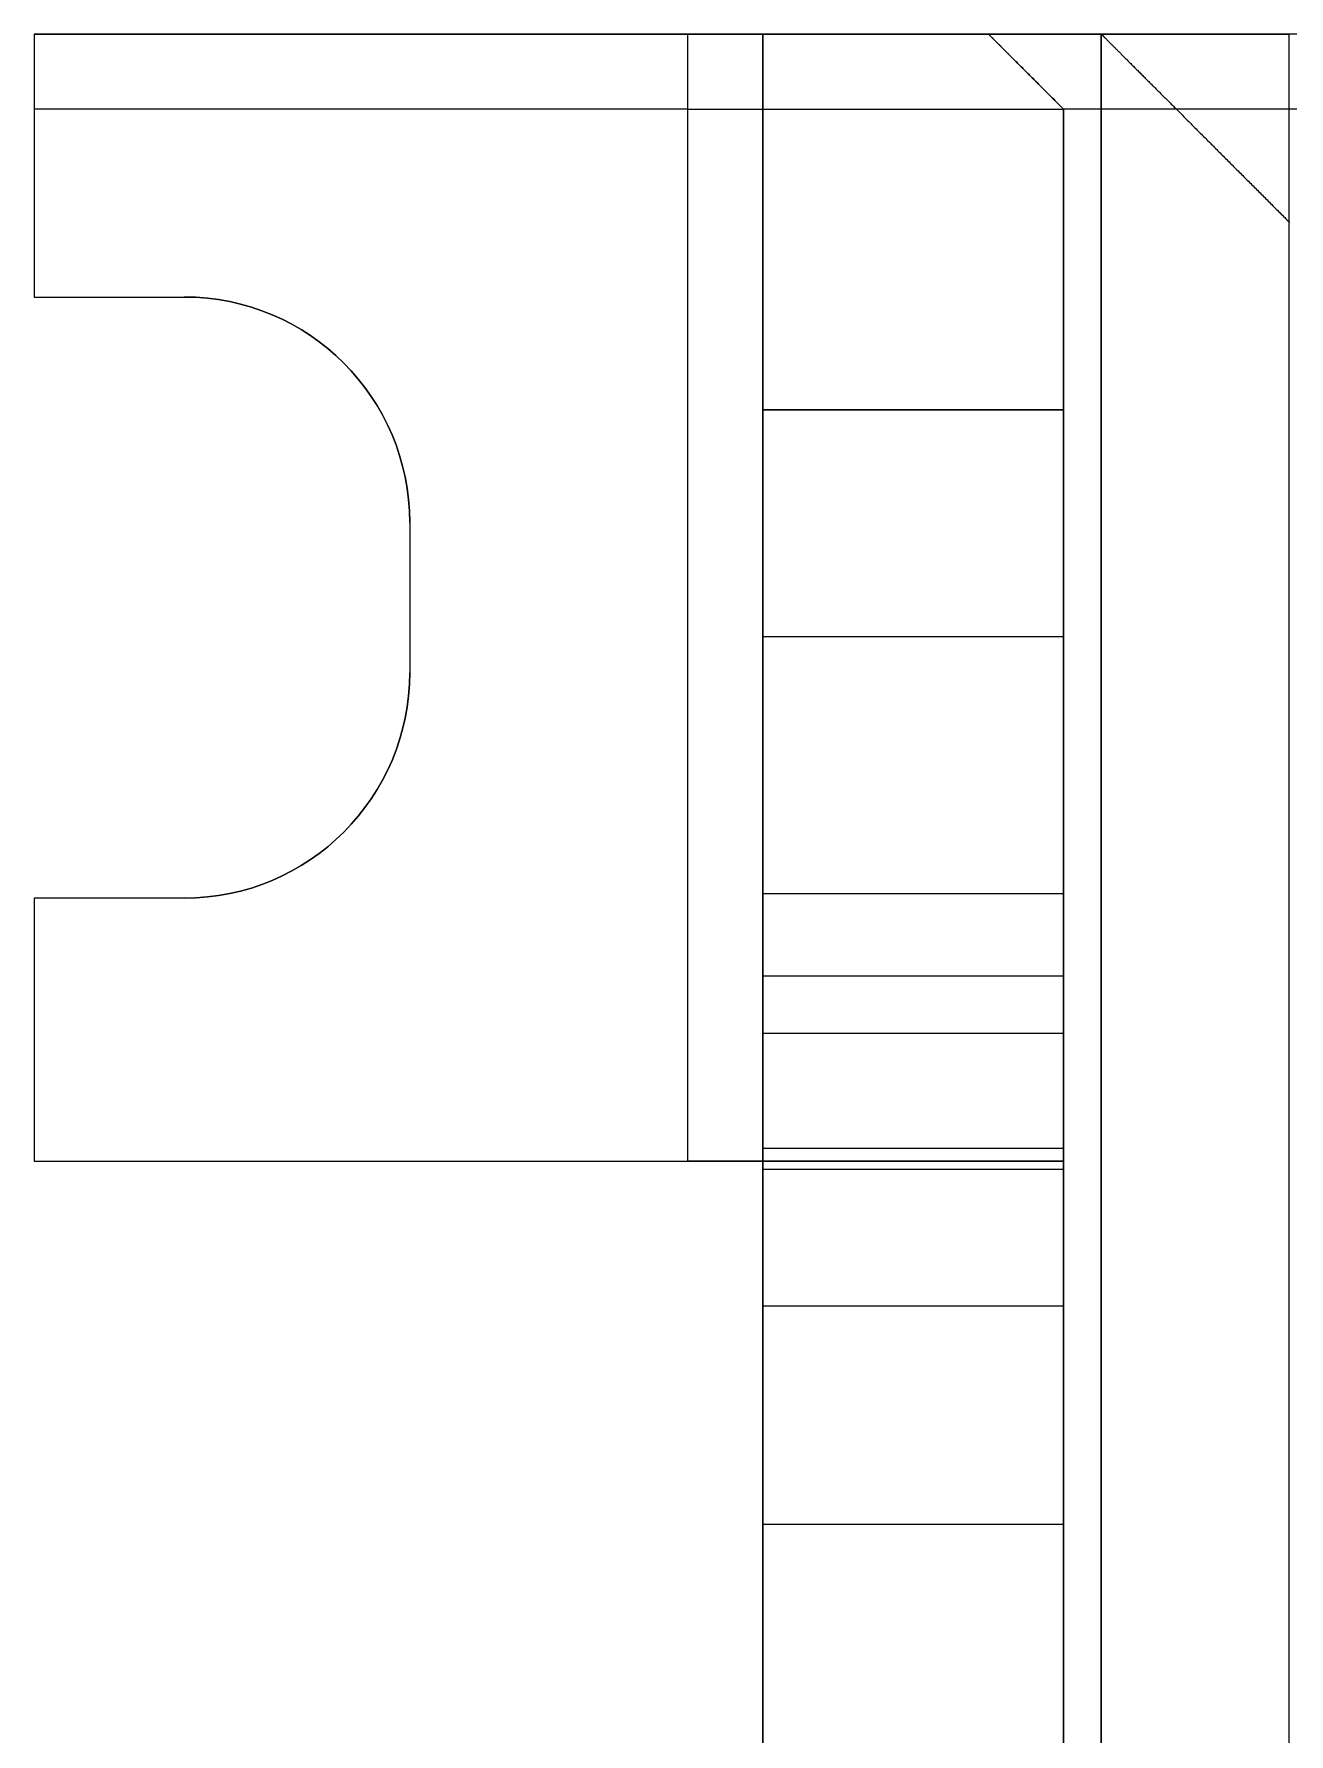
# Model space of a CAD drawing. Extents: x -4.83 to 4.83, y -5.56 to 3.84.
# Drawn here: x -4.83 to -3.16, y 1.378 to 3.64 of the extents above; entities that cross this region are included whole.
import ezdxf

# ---------------------------------------------------------------- set-up
doc = ezdxf.new("R2010")
doc.units = 0
doc.layers.get('0').update_dxf_attribs({"linetype": 'CONTINUOUS'})

# ---------------------------------------------------------------- blocks, each defined once
blk = doc.blocks.new('*U1')
at = {"color": 250, "extrusion": (-1, 0, 0)}
for p, q in [((-3.86, 3.64, 1.62), (-3.86, 0, 1.62)), ((-3.86, 3.64, 2.22), (-3.86, 0, 2.22)), ((-3.86, 3.64, 1.62), (-3.86, 3.64, 2.22)), ((-3.41, 3.64, 1.62), (-3.41, 0, 1.62)), ((-3.41, 3.64), (-3.41, 3.64, 1.62)), ((-3.41, -3.82), (-3.41, 3.64)), ((-3.41, 3.64, 2.22), (-3.41, 3.64, 3.18)), ((-3.41, 3.64, 2.22), (-3.41, 0, 2.22)), ((-3.41, 3.64, 3.18), (-3.41, 0, 3.18))]:
    blk.add_line(p, q, dxfattribs=at)
at = {"color": 250, "extrusion": (0, -1e-16, -1)}
for p, q in [((-3.86, 3.64, 1.62), (-3.86, 0, 1.62)), ((-3.41, 3.64, 1.62), (-3.86, 3.64, 1.62)), ((-3.41, 3.64, 1.62), (-3.41, 0, 1.62)), ((-3.41, -3.82), (-3.41, 3.64)), ((-2.3, 3.64), (-3.41, 3.64))]:
    blk.add_line(p, q, dxfattribs=at)
at = {"color": 250, "extrusion": (0, 1, -1e-16)}
for p, q in [((-3.41, 3.64, 1.62), (-3.86, 3.64, 1.62)), ((-3.86, 3.64, 1.62), (-3.86, 3.64, 2.22)), ((-3.86, 3.64, 2.22), (-3.41, 3.64, 2.22)), ((-2.3, 3.64), (-3.41, 3.64)), ((-3.41, 3.64), (-3.41, 3.64, 1.62)), ((-3.41, 3.64, 2.22), (-3.41, 3.64, 3.18)), ((-2.33, 3.64, 3.18), (-3.41, 3.64, 3.18))]:
    blk.add_line(p, q, dxfattribs=at)
at = {"color": 250}
for p, q in [((-3.86, 3.64, 2.22), (-3.86, 0, 2.22)), ((-3.86, 3.64, 2.22), (-3.41, 3.64, 2.22)), ((-2.33, 3.64, 3.18), (-3.41, 3.64, 3.18)), ((-3.41, 3.64, 2.22), (-3.41, 0, 2.22)), ((-3.41, 3.64, 3.18), (-3.41, 0, 3.18))]:
    blk.add_line(p, q, dxfattribs=at)
blk.add_polyline3d([(-3.41, 3.64, 3.18), (-3.41, 3.64, 3.1822), (-3.41, 3.64, 3.1845), (-3.4099, 3.6399, 3.1867), (-3.4099, 3.6399, 3.189), (-3.4098, 3.6398, 3.1912), (-3.4097, 3.6397, 3.1935), (-3.4096, 3.6396, 3.1957), (-3.4095, 3.6394, 3.1979), (-3.4093, 3.6393, 3.2002), (-3.4091, 3.6391, 3.2024), (-3.409, 3.6389, 3.2046), (-3.4088, 3.6387, 3.2069), (-3.4085, 3.6385, 3.2091), (-3.4083, 3.6383, 3.2113), (-3.4081, 3.6381, 3.2135), (-3.4078, 3.6378, 3.2157), (-3.4075, 3.6375, 3.2179), (-3.4072, 3.6372, 3.2201), (-3.4069, 3.6369, 3.2223), (-3.4066, 3.6366, 3.2245), (-3.4063, 3.6362, 3.2267), (-3.4059, 3.6359, 3.2289), (-3.4055, 3.6355, 3.2311), (-3.4051, 3.6351, 3.2332), (-3.4047, 3.6347, 3.2354), (-3.4043, 3.6343, 3.2376), (-3.4039, 3.6339, 3.2397), (-3.4034, 3.6334, 3.2419), (-3.403, 3.633, 3.244), (-3.4025, 3.6325, 3.2462), (-3.402, 3.632, 3.2483), (-3.4015, 3.6315, 3.2504), (-3.401, 3.631, 3.2526), (-3.4004, 3.6304, 3.2547), (-3.3999, 3.6299, 3.2568), (-3.3993, 3.6293, 3.2589), (-3.3988, 3.6287, 3.261), (-3.3982, 3.6282, 3.2631), (-3.3975, 3.6275, 3.2652), (-3.3969, 3.6269, 3.2672), (-3.3963, 3.6263, 3.2693), (-3.3957, 3.6256, 3.2713), (-3.395, 3.625, 3.2734), (-3.3943, 3.6243, 3.2754), (-3.3936, 3.6236, 3.2775), (-3.3929, 3.6229, 3.2795), (-3.3922, 3.6222, 3.2815), (-3.3915, 3.6215, 3.2835), (-3.3908, 3.6208, 3.2855), (-3.39, 3.62, 3.2875), (-3.3893, 3.6193, 3.2895), (-3.3885, 3.6185, 3.2915), (-3.3877, 3.6177, 3.2934), (-3.3869, 3.6169, 3.2954), (-3.3861, 3.6161, 3.2973), (-3.3853, 3.6153, 3.2992), (-3.3844, 3.6144, 3.3011), (-3.3836, 3.6136, 3.303), (-3.3827, 3.6127, 3.3049), (-3.3819, 3.6119, 3.3068), (-3.381, 3.611, 3.3087), (-3.3801, 3.6101, 3.3106), (-3.3792, 3.6092, 3.3124), (-3.3783, 3.6083, 3.3142), (-3.3774, 3.6074, 3.3161), (-3.3764, 3.6064, 3.3179), (-3.3755, 3.6055, 3.3197), (-3.3745, 3.6045, 3.3215), (-3.3736, 3.6036, 3.3233), (-3.3726, 3.6026, 3.3251), (-3.3716, 3.6016, 3.3268), (-3.3706, 3.6006, 3.3286), (-3.3696, 3.5996, 3.3303), (-3.3686, 3.5986, 3.3321), (-3.3676, 3.5976, 3.3338), (-3.3666, 3.5966, 3.3355), (-3.3655, 3.5955, 3.3372), (-3.3645, 3.5945, 3.3389), (-3.3634, 3.5934, 3.3405), (-3.3624, 3.5924, 3.3422), (-3.3613, 3.5913, 3.3439), (-3.3602, 3.5902, 3.3455), (-3.3591, 3.5891, 3.3472), (-3.358, 3.588, 3.3488), (-3.3569, 3.5869, 3.3504), (-3.3558, 3.5858, 3.352), (-3.3547, 3.5847, 3.3536), (-3.3536, 3.5836, 3.3552), (-3.3524, 3.5824, 3.3567), (-3.3513, 3.5813, 3.3583), (-3.3501, 3.5801, 3.3598), (-3.349, 3.579, 3.3614), (-3.3478, 3.5778, 3.3629), (-3.3466, 3.5766, 3.3644), (-3.3455, 3.5755, 3.3659), (-3.3443, 3.5743, 3.3674), (-3.3431, 3.5731, 3.3689), (-3.3419, 3.5719, 3.3704), (-3.3407, 3.5707, 3.3718), (-3.3395, 3.5695, 3.3733), (-3.3382, 3.5682, 3.3747), (-3.337, 3.567, 3.3761), (-3.3358, 3.5658, 3.3776), (-3.3345, 3.5645, 3.379), (-3.3333, 3.5633, 3.3804), (-3.332, 3.562, 3.3817), (-3.3308, 3.5608, 3.3831), (-3.3295, 3.5595, 3.3845), (-3.3282, 3.5582, 3.3859), (-3.327, 3.557, 3.3872), (-3.3257, 3.5557, 3.3885), (-3.3244, 3.5544, 3.3899), (-3.3231, 3.5531, 3.3912), (-3.3218, 3.5518, 3.3925), (-3.3205, 3.5505, 3.3938), (-3.3192, 3.5492, 3.395), (-3.3179, 3.5479, 3.3963), (-3.3166, 3.5466, 3.3976), (-3.3152, 3.5452, 3.3988), (-3.3139, 3.5439, 3.4), (-3.3126, 3.5426, 3.4013), (-3.3112, 3.5412, 3.4025), (-3.3099, 3.5399, 3.4037), (-3.3085, 3.5385, 3.4049), (-3.3072, 3.5372, 3.4061), (-3.3058, 3.5358, 3.4073), (-3.3045, 3.5345, 3.4084), (-3.3031, 3.5331, 3.4096), (-3.3018, 3.5318, 3.4107), (-3.3004, 3.5304, 3.4119), (-3.299, 3.529, 3.413), (-3.2976, 3.5276, 3.4141), (-3.2962, 3.5262, 3.4152), (-3.2949, 3.5249, 3.4163), (-3.2935, 3.5235, 3.4174), (-3.2921, 3.5221, 3.4184), (-3.2907, 3.5207, 3.4195), (-3.2893, 3.5193, 3.4206), (-3.2879, 3.5179, 3.4216), (-3.2865, 3.5165, 3.4226), (-3.2851, 3.5151, 3.4237), (-3.2836, 3.5136, 3.4247), (-3.2822, 3.5122, 3.4257), (-3.2808, 3.5108, 3.4267), (-3.2794, 3.5094, 3.4277), (-3.278, 3.508, 3.4287), (-3.2765, 3.5065, 3.4296), (-3.2751, 3.5051, 3.4306), (-3.2736, 3.5036, 3.4315), (-3.2722, 3.5022, 3.4325), (-3.2708, 3.5008, 3.4334), (-3.2693, 3.4993, 3.4343), (-3.2679, 3.4979, 3.4352), (-3.2664, 3.4964, 3.4361), (-3.265, 3.495, 3.437), (-3.2635, 3.4935, 3.4379), (-3.262, 3.492, 3.4388), (-3.2606, 3.4906, 3.4396), (-3.2591, 3.4891, 3.4405), (-3.2576, 3.4876, 3.4413), (-3.2562, 3.4862, 3.4421), (-3.2547, 3.4847, 3.443), (-3.2532, 3.4832, 3.4438), (-3.2517, 3.4817, 3.4446), (-3.2503, 3.4803, 3.4454), (-3.2488, 3.4788, 3.4462), (-3.2473, 3.4773, 3.4469), (-3.2458, 3.4758, 3.4477), (-3.2443, 3.4743, 3.4485), (-3.2428, 3.4728, 3.4492), (-3.2413, 3.4713, 3.4499), (-3.2398, 3.4698, 3.4507), (-3.2383, 3.4683, 3.4514), (-3.2368, 3.4668, 3.4521), (-3.2353, 3.4653, 3.4528), (-3.2338, 3.4638, 3.4535), (-3.2323, 3.4623, 3.4542), (-3.2308, 3.4607, 3.4548), (-3.2292, 3.4592, 3.4555), (-3.2277, 3.4577, 3.4562), (-3.2262, 3.4562, 3.4568), (-3.2247, 3.4547, 3.4574), (-3.2231, 3.4531, 3.4581), (-3.2216, 3.4516, 3.4587), (-3.2201, 3.4501, 3.4593), (-3.2186, 3.4486, 3.4599), (-3.217, 3.447, 3.4605), (-3.2155, 3.4455, 3.4611), (-3.214, 3.444, 3.4616), (-3.2124, 3.4424, 3.4622), (-3.2109, 3.4409, 3.4628), (-3.2093, 3.4393, 3.4633), (-3.2078, 3.4378, 3.4638), (-3.2062, 3.4362, 3.4644), (-3.2047, 3.4347, 3.4649), (-3.2031, 3.4331, 3.4654), (-3.2016, 3.4316, 3.4659), (-3.2, 3.4301, 3.4664), (-3.1985, 3.4285, 3.4669), (-3.1969, 3.4269, 3.4673), (-3.1954, 3.4254, 3.4678), (-3.1938, 3.4238, 3.4682), (-3.1923, 3.4223, 3.4687), (-3.1907, 3.4207, 3.4691), (-3.1891, 3.4191, 3.4696), (-3.1876, 3.4176, 3.47), (-3.186, 3.416, 3.4704), (-3.1844, 3.4144, 3.4708), (-3.1829, 3.4129, 3.4712), (-3.1813, 3.4113, 3.4716), (-3.1797, 3.4097, 3.4719), (-3.1782, 3.4082, 3.4723), (-3.1766, 3.4066, 3.4727), (-3.175, 3.405, 3.473), (-3.1734, 3.4034, 3.4734), (-3.1719, 3.4019, 3.4737), (-3.1703, 3.4003, 3.474), (-3.1687, 3.3987, 3.4743), (-3.1671, 3.3971, 3.4746), (-3.1656, 3.3956, 3.4749), (-3.164, 3.394, 3.4752), (-3.1624, 3.3924, 3.4755), (-3.1608, 3.3908, 3.4758), (-3.1592, 3.3892, 3.476)], dxfattribs=at)
blk.add_polyline3d([(-3.41, 3.64, 3.18), (-3.41, 3.64, 3.1822), (-3.41, 3.64, 3.1845), (-3.4099, 3.6399, 3.1867), (-3.4099, 3.6399, 3.189), (-3.4098, 3.6398, 3.1912), (-3.4097, 3.6397, 3.1935), (-3.4096, 3.6396, 3.1957), (-3.4095, 3.6394, 3.1979), (-3.4093, 3.6393, 3.2002), (-3.4091, 3.6391, 3.2024), (-3.409, 3.6389, 3.2046), (-3.4088, 3.6387, 3.2069), (-3.4085, 3.6385, 3.2091), (-3.4083, 3.6383, 3.2113), (-3.4081, 3.6381, 3.2135), (-3.4078, 3.6378, 3.2157), (-3.4075, 3.6375, 3.2179), (-3.4072, 3.6372, 3.2201), (-3.4069, 3.6369, 3.2223), (-3.4066, 3.6366, 3.2245), (-3.4063, 3.6362, 3.2267), (-3.4059, 3.6359, 3.2289), (-3.4055, 3.6355, 3.2311), (-3.4051, 3.6351, 3.2332), (-3.4047, 3.6347, 3.2354), (-3.4043, 3.6343, 3.2376), (-3.4039, 3.6339, 3.2397), (-3.4034, 3.6334, 3.2419), (-3.403, 3.633, 3.244), (-3.4025, 3.6325, 3.2462), (-3.402, 3.632, 3.2483), (-3.4015, 3.6315, 3.2504), (-3.401, 3.631, 3.2526), (-3.4004, 3.6304, 3.2547), (-3.3999, 3.6299, 3.2568), (-3.3993, 3.6293, 3.2589), (-3.3988, 3.6287, 3.261), (-3.3982, 3.6282, 3.2631), (-3.3975, 3.6275, 3.2652), (-3.3969, 3.6269, 3.2672), (-3.3963, 3.6263, 3.2693), (-3.3957, 3.6256, 3.2713), (-3.395, 3.625, 3.2734), (-3.3943, 3.6243, 3.2754), (-3.3936, 3.6236, 3.2775), (-3.3929, 3.6229, 3.2795), (-3.3922, 3.6222, 3.2815), (-3.3915, 3.6215, 3.2835), (-3.3908, 3.6208, 3.2855), (-3.39, 3.62, 3.2875), (-3.3893, 3.6193, 3.2895), (-3.3885, 3.6185, 3.2915), (-3.3877, 3.6177, 3.2934), (-3.3869, 3.6169, 3.2954), (-3.3861, 3.6161, 3.2973), (-3.3853, 3.6153, 3.2992), (-3.3844, 3.6144, 3.3011), (-3.3836, 3.6136, 3.303), (-3.3827, 3.6127, 3.3049), (-3.3819, 3.6119, 3.3068), (-3.381, 3.611, 3.3087), (-3.3801, 3.6101, 3.3106), (-3.3792, 3.6092, 3.3124), (-3.3783, 3.6083, 3.3142), (-3.3774, 3.6074, 3.3161), (-3.3764, 3.6064, 3.3179), (-3.3755, 3.6055, 3.3197), (-3.3745, 3.6045, 3.3215), (-3.3736, 3.6036, 3.3233), (-3.3726, 3.6026, 3.3251), (-3.3716, 3.6016, 3.3268), (-3.3706, 3.6006, 3.3286), (-3.3696, 3.5996, 3.3303), (-3.3686, 3.5986, 3.3321), (-3.3676, 3.5976, 3.3338), (-3.3666, 3.5966, 3.3355), (-3.3655, 3.5955, 3.3372), (-3.3645, 3.5945, 3.3389), (-3.3634, 3.5934, 3.3405), (-3.3624, 3.5924, 3.3422), (-3.3613, 3.5913, 3.3439), (-3.3602, 3.5902, 3.3455), (-3.3591, 3.5891, 3.3472), (-3.358, 3.588, 3.3488), (-3.3569, 3.5869, 3.3504), (-3.3558, 3.5858, 3.352), (-3.3547, 3.5847, 3.3536), (-3.3536, 3.5836, 3.3552), (-3.3524, 3.5824, 3.3567), (-3.3513, 3.5813, 3.3583), (-3.3501, 3.5801, 3.3598), (-3.349, 3.579, 3.3614), (-3.3478, 3.5778, 3.3629), (-3.3466, 3.5766, 3.3644), (-3.3455, 3.5755, 3.3659), (-3.3443, 3.5743, 3.3674), (-3.3431, 3.5731, 3.3689), (-3.3419, 3.5719, 3.3704), (-3.3407, 3.5707, 3.3718), (-3.3395, 3.5695, 3.3733), (-3.3382, 3.5682, 3.3747), (-3.337, 3.567, 3.3761), (-3.3358, 3.5658, 3.3776), (-3.3345, 3.5645, 3.379), (-3.3333, 3.5633, 3.3804), (-3.332, 3.562, 3.3817), (-3.3308, 3.5608, 3.3831), (-3.3295, 3.5595, 3.3845), (-3.3282, 3.5582, 3.3859), (-3.327, 3.557, 3.3872), (-3.3257, 3.5557, 3.3885), (-3.3244, 3.5544, 3.3899), (-3.3231, 3.5531, 3.3912), (-3.3218, 3.5518, 3.3925), (-3.3205, 3.5505, 3.3938), (-3.3192, 3.5492, 3.395), (-3.3179, 3.5479, 3.3963), (-3.3166, 3.5466, 3.3976), (-3.3152, 3.5452, 3.3988), (-3.3139, 3.5439, 3.4), (-3.3126, 3.5426, 3.4013), (-3.3112, 3.5412, 3.4025), (-3.3099, 3.5399, 3.4037), (-3.3085, 3.5385, 3.4049), (-3.3072, 3.5372, 3.4061), (-3.3058, 3.5358, 3.4073), (-3.3045, 3.5345, 3.4084), (-3.3031, 3.5331, 3.4096), (-3.3018, 3.5318, 3.4107), (-3.3004, 3.5304, 3.4119), (-3.299, 3.529, 3.413), (-3.2976, 3.5276, 3.4141), (-3.2962, 3.5262, 3.4152), (-3.2949, 3.5249, 3.4163), (-3.2935, 3.5235, 3.4174), (-3.2921, 3.5221, 3.4184), (-3.2907, 3.5207, 3.4195), (-3.2893, 3.5193, 3.4206), (-3.2879, 3.5179, 3.4216), (-3.2865, 3.5165, 3.4226), (-3.2851, 3.5151, 3.4237), (-3.2836, 3.5136, 3.4247), (-3.2822, 3.5122, 3.4257), (-3.2808, 3.5108, 3.4267), (-3.2794, 3.5094, 3.4277), (-3.278, 3.508, 3.4287), (-3.2765, 3.5065, 3.4296), (-3.2751, 3.5051, 3.4306), (-3.2736, 3.5036, 3.4315), (-3.2722, 3.5022, 3.4325), (-3.2708, 3.5008, 3.4334), (-3.2693, 3.4993, 3.4343), (-3.2679, 3.4979, 3.4352), (-3.2664, 3.4964, 3.4361), (-3.265, 3.495, 3.437), (-3.2635, 3.4935, 3.4379), (-3.262, 3.492, 3.4388), (-3.2606, 3.4906, 3.4396), (-3.2591, 3.4891, 3.4405), (-3.2576, 3.4876, 3.4413), (-3.2562, 3.4862, 3.4421), (-3.2547, 3.4847, 3.443), (-3.2532, 3.4832, 3.4438), (-3.2517, 3.4817, 3.4446), (-3.2503, 3.4803, 3.4454), (-3.2488, 3.4788, 3.4462), (-3.2473, 3.4773, 3.4469), (-3.2458, 3.4758, 3.4477), (-3.2443, 3.4743, 3.4485), (-3.2428, 3.4728, 3.4492), (-3.2413, 3.4713, 3.4499), (-3.2398, 3.4698, 3.4507), (-3.2383, 3.4683, 3.4514), (-3.2368, 3.4668, 3.4521), (-3.2353, 3.4653, 3.4528), (-3.2338, 3.4638, 3.4535), (-3.2323, 3.4623, 3.4542), (-3.2308, 3.4607, 3.4548), (-3.2292, 3.4592, 3.4555), (-3.2277, 3.4577, 3.4562), (-3.2262, 3.4562, 3.4568), (-3.2247, 3.4547, 3.4574), (-3.2231, 3.4531, 3.4581), (-3.2216, 3.4516, 3.4587), (-3.2201, 3.4501, 3.4593), (-3.2186, 3.4486, 3.4599), (-3.217, 3.447, 3.4605), (-3.2155, 3.4455, 3.4611), (-3.214, 3.444, 3.4616), (-3.2124, 3.4424, 3.4622), (-3.2109, 3.4409, 3.4628), (-3.2093, 3.4393, 3.4633), (-3.2078, 3.4378, 3.4638), (-3.2062, 3.4362, 3.4644), (-3.2047, 3.4347, 3.4649), (-3.2031, 3.4331, 3.4654), (-3.2016, 3.4316, 3.4659), (-3.2, 3.4301, 3.4664), (-3.1985, 3.4285, 3.4669), (-3.1969, 3.4269, 3.4673), (-3.1954, 3.4254, 3.4678), (-3.1938, 3.4238, 3.4682), (-3.1923, 3.4223, 3.4687), (-3.1907, 3.4207, 3.4691), (-3.1891, 3.4191, 3.4696), (-3.1876, 3.4176, 3.47), (-3.186, 3.416, 3.4704), (-3.1844, 3.4144, 3.4708), (-3.1829, 3.4129, 3.4712), (-3.1813, 3.4113, 3.4716), (-3.1797, 3.4097, 3.4719), (-3.1782, 3.4082, 3.4723), (-3.1766, 3.4066, 3.4727), (-3.175, 3.405, 3.473), (-3.1734, 3.4034, 3.4734), (-3.1719, 3.4019, 3.4737), (-3.1703, 3.4003, 3.474), (-3.1687, 3.3987, 3.4743), (-3.1671, 3.3971, 3.4746), (-3.1656, 3.3956, 3.4749), (-3.164, 3.394, 3.4752), (-3.1624, 3.3924, 3.4755), (-3.1608, 3.3908, 3.4758), (-3.1592, 3.3892, 3.476)], dxfattribs=at)
blk = doc.blocks.new('*U3')
at = {"color": 255, "extrusion": (0, 1, -1e-16)}
for p, q in [((-4.83, 3.64, 0.04), (-3.96, 3.64, 0.04)), ((-4.83, 3.64, 0.34), (-4.83, 3.64, 0.04)), ((-3.96, 3.64, 0.34), (-4.83, 3.64, 0.34)), ((-3.86, 3.64, 2.75), (-3.86, 3.64, 3.2)), ((-3.86, 3.64, 2.75), (-3.56, 3.64, 2.75)), ((-3.86, 3.64, 0.44), (-3.86, 3.64, 1.12)), ((-3.56, 3.64, 1.12), (-3.86, 3.64, 1.12)), ((-3.56, 3.64, 2.75), (-3.56, 3.64, 3.2)), ((-3.56, 3.64, 0.44), (-3.56, 3.64, 1.12)), ((-2.4, 3.64, 3.9), (-3.16, 3.64, 3.9)), ((-2.4, 3.64, 3.6), (-3.16, 3.64, 3.6)), ((-4.83, 2.49, -0.06), (-4.83, 2.49, 0.34)), ((-4.63, 2.49, 0.34), (-4.83, 2.49, 0.34)), ((-4.63, 2.49, -0.06), (-4.83, 2.49, -0.06)), ((-4.63, 2.49, -0.06), (-4.63, 2.49, 0.34))]:
    blk.add_line(p, q, dxfattribs=at)
at = {"color": 255, "extrusion": (0, 0.707107, -0.707107)}
for p, q in [((-4.83, 3.64, 0.04), (-4.83, 3.54, -0.06)), ((-4.83, 3.64, 0.04), (-3.96, 3.64, 0.04)), ((-3.96, 3.54, -0.06), (-3.96, 3.64, 0.04)), ((-3.16, 3.64, 3.6), (-3.16, 3.54, 3.5)), ((-2.4, 3.64, 3.6), (-3.16, 3.64, 3.6)), ((-3.96, 3.54, -0.06), (-4.83, 3.54, -0.06)), ((-2.4, 3.54, 3.5), (-3.16, 3.54, 3.5))]:
    blk.add_line(p, q, dxfattribs=at)
at = {"color": 255, "extrusion": (-1, 0, 0)}
for p, q in [((-4.83, 3.64, 0.34), (-4.83, 3.29, 0.34)), ((-4.83, 3.64, 0.34), (-4.83, 3.64, 0.04)), ((-4.83, 3.64, 0.04), (-4.83, 3.54, -0.06)), ((-3.86, 3.64, 0.44), (-3.86, 3.64, 1.12)), ((-3.86, 2.14, 0.44), (-3.86, 3.64, 0.44)), ((-3.86, 3.64, 3.2), (-3.86, -5.56, 3.2)), ((-3.86, 3.64, 2.75), (-3.86, 3.64, 3.2)), ((-4.83, 3.54, -0.06), (-4.83, 3.29, -0.06)), ((-4.83, 3.29, 0.34), (-4.83, 3.29, -0.06)), ((-3.86, 3.14, 2.25), (-3.86, 2.8381, 2.25)), ((-3.86, 0.12, 1.62), (-3.86, 3.14, 1.62)), ((-4.33, 2.99, 0.34), (-4.33, 2.79, 0.34)), ((-4.33, 2.99, -0.06), (-4.33, 2.99, 0.34)), ((-4.33, 2.99, -0.06), (-4.33, 2.79, -0.06)), ((-4.33, 2.79, -0.06), (-4.33, 2.79, 0.34)), ((-4.83, 2.49, 0.34), (-4.83, 2.14, 0.34)), ((-4.83, 2.49, -0.06), (-4.83, 2.49, 0.34)), ((-4.83, 2.49, -0.06), (-4.83, 2.14, -0.06)), ((-3.86, 2.496, 2.1897), (-3.86, 2.3867, 2.1499)), ((-3.86, 2.129, 2.3213), (-3.86, 2.1572, 2.3987)), ((-4.83, 2.14, -0.06), (-4.83, 2.14, 0.34)), ((-3.86, 1.9475, 2.5833), (-3.86, 1.3032, 2.2509))]:
    blk.add_line(p, q, dxfattribs=at)
at = {"color": 255}
for p, q in [((-4.83, 3.64, 0.34), (-4.83, 3.29, 0.34)), ((-3.96, 3.64, 0.34), (-4.83, 3.64, 0.34)), ((-3.96, 3.54, -0.06), (-3.96, 3.64, 0.04)), ((-3.96, 2.14, 0.34), (-3.96, 3.64, 0.34)), ((-3.96, 2.14, 0.34), (-3.96, 3.64, 0.34)), ((-3.86, 3.64, 3.2), (-3.86, -5.56, 3.2)), ((-3.86, 3.64, 2.75), (-3.56, 3.64, 2.75)), ((-3.56, 3.64, 1.12), (-3.86, 3.64, 1.12)), ((-3.86, 2.14, 0.44), (-3.86, 3.64, 0.44)), ((-3.56, 3.64, 3.2), (-3.46, 3.54, 3.2)), ((-3.46, 3.54, 0.44), (-3.56, 3.64, 0.44)), ((-2.4, 3.64, 3.9), (-3.16, 3.64, 3.9)), ((-3.16, 3.64, 3.9), (-3.16, -5.56, 3.9)), ((-3.16, 3.64, 3.6), (-3.16, 3.54, 3.5)), ((-3.16, 3.64, 3.9), (-3.16, -5.56, 3.9)), ((-3.96, 2.14, -0.06), (-3.96, 3.54, -0.06)), ((-3.46, 3.54, 3.2), (-3.46, -5.46, 3.2)), ((-3.46, 2.14, 0.44), (-3.46, 3.54, 0.44)), ((-3.16, 3.54, 3.5), (-3.16, -5.46, 3.5)), ((-4.83, 3.29, 0.34), (-4.63, 3.29, 0.34)), ((-4.63, 3.29, -0.06), (-4.63, 3.29, 0.34)), ((-3.46, 3.14, 2.25), (-3.86, 3.14, 2.25)), ((-3.86, 0.12, 1.62), (-3.86, 3.14, 1.62)), ((-3.86, 3.14, 1.62), (-3.46, 3.14, 1.62)), ((-3.86, 3.14, 1.62), (-3.46, 3.14, 1.62)), ((-3.46, 3.14, 1.62), (-3.46, 0.12, 1.62)), ((-4.33, 2.99, 0.34), (-4.33, 2.79, 0.34)), ((-4.33, 2.99, -0.06), (-4.33, 2.99, 0.34)), ((-3.86, 2.8381, 2.25), (-3.46, 2.8381, 2.25)), ((-4.33, 2.79, -0.06), (-4.33, 2.79, 0.34)), ((-4.63, 2.49, 0.34), (-4.83, 2.49, 0.34)), ((-4.83, 2.49, 0.34), (-4.83, 2.14, 0.34)), ((-4.63, 2.49, -0.06), (-4.63, 2.49, 0.34)), ((-3.86, 2.496, 2.1897), (-3.46, 2.496, 2.1897)), ((-3.86, 2.3867, 2.1499), (-3.46, 2.3867, 2.1499)), ((-3.46, 2.3098, 2.1254), (-3.86, 2.3098, 2.1254)), ((-3.46, 2.3098, 2.1254), (-3.86, 2.3098, 2.1254)), ((-3.86, 2.1572, 2.3987), (-3.46, 2.1572, 2.3987)), ((-4.83, 2.14, 0.34), (-3.96, 2.14, 0.34)), ((-3.46, 2.14, 0.44), (-3.86, 2.14, 0.44)), ((-3.46, 2.129, 2.3213), (-3.86, 2.129, 2.3213)), ((-3.86, 1.9475, 2.5833), (-3.46, 1.9475, 2.5833)), ((-3.86, 1.6571, 0.5309), (-3.46, 1.6571, 0.5309)), ((-3.86, 1.6571, 0.5309), (-3.46, 1.6571, 0.5309))]:
    blk.add_line(p, q, dxfattribs=at)
at = {"color": 255, "extrusion": (0.707107, 0.707107, 0)}
for p, q in [((-3.56, 3.64, 3.2), (-3.46, 3.54, 3.2)), ((-3.56, 3.64, 2.75), (-3.56, 3.64, 3.2)), ((-3.46, 3.54, 0.44), (-3.56, 3.64, 0.44)), ((-3.56, 3.64, 0.44), (-3.56, 3.64, 1.12)), ((-3.46, 3.54, 2.45), (-3.46, 3.54, 3.2)), ((-3.46, 3.54, 0.44), (-3.46, 3.54, 1.42))]:
    blk.add_line(p, q, dxfattribs=at)
at = {"color": 255, "extrusion": (0, -1e-16, -1)}
for p, q in [((-4.83, 3.54, -0.06), (-4.83, 3.29, -0.06)), ((-3.96, 3.54, -0.06), (-4.83, 3.54, -0.06)), ((-3.96, 2.14, -0.06), (-3.96, 3.54, -0.06)), ((-3.16, 3.54, 3.5), (-3.16, -5.46, 3.5)), ((-2.4, 3.54, 3.5), (-3.16, 3.54, 3.5)), ((-4.83, 3.29, -0.06), (-4.63, 3.29, -0.06)), ((-3.86, 3.14, 2.25), (-3.86, 2.8381, 2.25)), ((-3.46, 3.14, 2.25), (-3.86, 3.14, 2.25)), ((-3.46, 2.8381, 2.25), (-3.46, 3.14, 2.25)), ((-4.33, 2.99, -0.06), (-4.33, 2.79, -0.06)), ((-3.86, 2.8381, 2.25), (-3.46, 2.8381, 2.25)), ((-4.83, 2.49, -0.06), (-4.83, 2.14, -0.06)), ((-4.63, 2.49, -0.06), (-4.83, 2.49, -0.06)), ((-4.83, 2.14, -0.06), (-3.96, 2.14, -0.06))]:
    blk.add_line(p, q, dxfattribs=at)
at = {"color": 255, "extrusion": (1, 0, 0)}
for p, q in [((-3.46, 2.14, 0.44), (-3.46, 3.54, 0.44)), ((-3.46, 3.54, 0.44), (-3.46, 3.54, 1.42)), ((-3.46, 3.54, 2.45), (-3.46, 3.54, 3.2)), ((-3.46, 3.54, 3.2), (-3.46, -5.46, 3.2)), ((-3.46, 3.14, 1.62), (-3.46, 0.12, 1.62)), ((-3.46, 2.8381, 2.25), (-3.46, 3.14, 2.25)), ((-3.46, 2.3867, 2.1499), (-3.46, 2.496, 2.1897)), ((-3.46, 2.1572, 2.3987), (-3.46, 2.129, 2.3213)), ((-3.46, 1.3032, 2.2509), (-3.46, 1.9475, 2.5833))]:
    blk.add_line(p, q, dxfattribs=at)
at = {"color": 255, "extrusion": (0, -1, 1e-16)}
for p, q in [((-4.83, 3.29, 0.34), (-4.83, 3.29, -0.06)), ((-4.83, 3.29, -0.06), (-4.63, 3.29, -0.06)), ((-4.83, 3.29, 0.34), (-4.63, 3.29, 0.34)), ((-4.63, 3.29, -0.06), (-4.63, 3.29, 0.34)), ((-4.83, 2.14, 0.34), (-3.96, 2.14, 0.34)), ((-4.83, 2.14, -0.06), (-4.83, 2.14, 0.34)), ((-4.83, 2.14, -0.06), (-3.96, 2.14, -0.06)), ((-3.46, 2.14, 0.44), (-3.86, 2.14, 0.44))]:
    blk.add_line(p, q, dxfattribs=at)
at = {"color": 255, "extrusion": (0, 0.34202, -0.939693)}
for p, q in [((-3.86, 2.496, 2.1897), (-3.86, 2.3867, 2.1499)), ((-3.86, 2.496, 2.1897), (-3.46, 2.496, 2.1897)), ((-3.46, 2.3867, 2.1499), (-3.46, 2.496, 2.1897)), ((-3.86, 2.3867, 2.1499), (-3.46, 2.3867, 2.1499))]:
    blk.add_line(p, q, dxfattribs=at)
at = {"color": 255, "extrusion": (0, -0.939693, 0.34202)}
for p, q in [((-3.86, 2.129, 2.3213), (-3.86, 2.1572, 2.3987)), ((-3.86, 2.1572, 2.3987), (-3.46, 2.1572, 2.3987)), ((-3.46, 2.1572, 2.3987), (-3.46, 2.129, 2.3213)), ((-3.46, 2.129, 2.3213), (-3.86, 2.129, 2.3213))]:
    blk.add_line(p, q, dxfattribs=at)
at = {"color": 255, "extrusion": (0, 0.458501, -0.888694)}
for p, q in [((-3.86, 1.9475, 2.5833), (-3.86, 1.3032, 2.2509)), ((-3.86, 1.9475, 2.5833), (-3.46, 1.9475, 2.5833)), ((-3.46, 1.3032, 2.2509), (-3.46, 1.9475, 2.5833))]:
    blk.add_line(p, q, dxfattribs=at)
at = {"color": 255}
for points in [[(-3.46, 3.54, 2.45), (-3.4615, 3.5415, 2.452), (-3.463, 3.543, 2.454), (-3.4644, 3.5444, 2.456), (-3.4659, 3.5459, 2.458), (-3.4674, 3.5474, 2.4601), (-3.4688, 3.5488, 2.4621), (-3.4702, 3.5502, 2.4642), (-3.4717, 3.5517, 2.4662), (-3.4731, 3.5531, 2.4683), (-3.4745, 3.5545, 2.4704), (-3.4759, 3.5559, 2.4724), (-3.4773, 3.5573, 2.4745), (-3.4787, 3.5587, 2.4766), (-3.48, 3.56, 2.4787), (-3.4814, 3.5614, 2.4809), (-3.4827, 3.5627, 2.483), (-3.4841, 3.5641, 2.4851), (-3.4854, 3.5654, 2.4873), (-3.4867, 3.5667, 2.4894), (-3.488, 3.568, 2.4916), (-3.4893, 3.5693, 2.4937), (-3.4906, 3.5706, 2.4959), (-3.4919, 3.5719, 2.4981), (-3.4932, 3.5732, 2.5003), (-3.4944, 3.5744, 2.5025), (-3.4957, 3.5757, 2.5047), (-3.4969, 3.5769, 2.5069), (-3.4981, 3.5781, 2.5091), (-3.4994, 3.5794, 2.5113), (-3.5006, 3.5806, 2.5136), (-3.5018, 3.5818, 2.5158), (-3.5029, 3.5829, 2.518), (-3.5041, 3.5841, 2.5203), (-3.5053, 3.5853, 2.5226), (-3.5064, 3.5864, 2.5248), (-3.5076, 3.5876, 2.5271), (-3.5087, 3.5887, 2.5294), (-3.5098, 3.5898, 2.5317), (-3.5109, 3.5909, 2.5339), (-3.512, 3.592, 2.5362), (-3.5131, 3.5931, 2.5386), (-3.5142, 3.5942, 2.5409), (-3.5152, 3.5952, 2.5432), (-3.5163, 3.5963, 2.5455), (-3.5173, 3.5973, 2.5478), (-3.5183, 3.5983, 2.5502), (-3.5194, 3.5993, 2.5525), (-3.5204, 3.6004, 2.5549), (-3.5213, 3.6013, 2.5572), (-3.5223, 3.6023, 2.5596), (-3.5233, 3.6033, 2.5619), (-3.5242, 3.6042, 2.5643), (-3.5252, 3.6052, 2.5667), (-3.5261, 3.6061, 2.569), (-3.527, 3.607, 2.5714), (-3.5279, 3.6079, 2.5738), (-3.5288, 3.6088, 2.5762), (-3.5297, 3.6097, 2.5786), (-3.5306, 3.6106, 2.581), (-3.5314, 3.6114, 2.5834), (-3.5323, 3.6123, 2.5858), (-3.5331, 3.6131, 2.5882), (-3.5339, 3.6139, 2.5907), (-3.5347, 3.6147, 2.5931), (-3.5355, 3.6155, 2.5955), (-3.5363, 3.6163, 2.598), (-3.5371, 3.6171, 2.6004), (-3.5379, 3.6178, 2.6028), (-3.5386, 3.6186, 2.6053), (-3.5393, 3.6193, 2.6077), (-3.54, 3.62, 2.6102), (-3.5408, 3.6208, 2.6126), (-3.5415, 3.6215, 2.6151), (-3.5421, 3.6221, 2.6176), (-3.5428, 3.6228, 2.62), (-3.5435, 3.6235, 2.6225), (-3.5441, 3.6241, 2.625), (-3.5447, 3.6247, 2.6274), (-3.5454, 3.6254, 2.6299), (-3.546, 3.626, 2.6324), (-3.5466, 3.6266, 2.6349), (-3.5471, 3.6271, 2.6373), (-3.5477, 3.6277, 2.6398), (-3.5483, 3.6283, 2.6423), (-3.5488, 3.6288, 2.6448), (-3.5493, 3.6293, 2.6473), (-3.5499, 3.6299, 2.6498), (-3.5504, 3.6304, 2.6523), (-3.5509, 3.6309, 2.6548), (-3.5513, 3.6313, 2.6573), (-3.5518, 3.6318, 2.6598), (-3.5522, 3.6322, 2.6623), (-3.5527, 3.6327, 2.6648), (-3.5531, 3.6331, 2.6673), (-3.5535, 3.6335, 2.6698), (-3.5539, 3.6339, 2.6723), (-3.5543, 3.6343, 2.6748), (-3.5547, 3.6347, 2.6773), (-3.5551, 3.6351, 2.6798), (-3.5554, 3.6354, 2.6823), (-3.5557, 3.6357, 2.6848), (-3.5561, 3.6361, 2.6874), (-3.5564, 3.6364, 2.6899), (-3.5567, 3.6367, 2.6924), (-3.557, 3.637, 2.6949), (-3.5572, 3.6372, 2.6974), (-3.5575, 3.6375, 2.6999), (-3.5577, 3.6377, 2.7024), (-3.558, 3.638, 2.7049), (-3.5582, 3.6382, 2.7075), (-3.5584, 3.6384, 2.71), (-3.5586, 3.6386, 2.7125), (-3.5588, 3.6388, 2.715), (-3.5589, 3.6389, 2.7175), (-3.5591, 3.6391, 2.72), (-3.5592, 3.6392, 2.7225), (-3.5594, 3.6394, 2.725), (-3.5595, 3.6395, 2.7275), (-3.5596, 3.6396, 2.73), (-3.5597, 3.6397, 2.7325), (-3.5598, 3.6398, 2.735), (-3.5598, 3.6398, 2.7375), (-3.5599, 3.6399, 2.74), (-3.5599, 3.6399, 2.7425), (-3.56, 3.64, 2.745), (-3.56, 3.64, 2.7475), (-3.56, 3.64, 2.75)], [(-3.56, 3.64, 1.12), (-3.56, 3.64, 1.1225), (-3.56, 3.64, 1.125), (-3.5599, 3.6399, 1.1275), (-3.5599, 3.6399, 1.13), (-3.5598, 3.6398, 1.1325), (-3.5598, 3.6398, 1.135), (-3.5597, 3.6397, 1.1375), (-3.5596, 3.6396, 1.14), (-3.5595, 3.6395, 1.1425), (-3.5594, 3.6394, 1.145), (-3.5592, 3.6392, 1.1475), (-3.5591, 3.6391, 1.15), (-3.5589, 3.6389, 1.1525), (-3.5588, 3.6388, 1.155), (-3.5586, 3.6386, 1.1575), (-3.5584, 3.6384, 1.16), (-3.5582, 3.6382, 1.1625), (-3.558, 3.638, 1.1651), (-3.5577, 3.6377, 1.1676), (-3.5575, 3.6375, 1.1701), (-3.5572, 3.6372, 1.1726), (-3.557, 3.637, 1.1751), (-3.5567, 3.6367, 1.1776), (-3.5564, 3.6364, 1.1801), (-3.5561, 3.6361, 1.1826), (-3.5557, 3.6357, 1.1851), (-3.5554, 3.6354, 1.1877), (-3.5551, 3.6351, 1.1902), (-3.5547, 3.6347, 1.1927), (-3.5543, 3.6343, 1.1952), (-3.5539, 3.6339, 1.1977), (-3.5535, 3.6335, 1.2002), (-3.5531, 3.6331, 1.2027), (-3.5527, 3.6327, 1.2052), (-3.5522, 3.6322, 1.2077), (-3.5518, 3.6318, 1.2102), (-3.5513, 3.6313, 1.2127), (-3.5509, 3.6309, 1.2152), (-3.5504, 3.6304, 1.2177), (-3.5499, 3.6299, 1.2202), (-3.5493, 3.6293, 1.2227), (-3.5488, 3.6288, 1.2252), (-3.5483, 3.6283, 1.2277), (-3.5477, 3.6277, 1.2302), (-3.5471, 3.6271, 1.2327), (-3.5466, 3.6266, 1.2351), (-3.546, 3.626, 1.2376), (-3.5454, 3.6254, 1.2401), (-3.5447, 3.6247, 1.2426), (-3.5441, 3.6241, 1.245), (-3.5435, 3.6235, 1.2475), (-3.5428, 3.6228, 1.25), (-3.5421, 3.6221, 1.2525), (-3.5415, 3.6215, 1.2549), (-3.5408, 3.6208, 1.2574), (-3.54, 3.62, 1.2598), (-3.5393, 3.6193, 1.2623), (-3.5386, 3.6186, 1.2647), (-3.5379, 3.6178, 1.2672), (-3.5371, 3.6171, 1.2696), (-3.5363, 3.6163, 1.272), (-3.5355, 3.6155, 1.2745), (-3.5347, 3.6147, 1.2769), (-3.5339, 3.6139, 1.2793), (-3.5331, 3.6131, 1.2817), (-3.5323, 3.6123, 1.2842), (-3.5314, 3.6114, 1.2866), (-3.5306, 3.6106, 1.289), (-3.5297, 3.6097, 1.2914), (-3.5288, 3.6088, 1.2938), (-3.5279, 3.6079, 1.2962), (-3.527, 3.607, 1.2986), (-3.5261, 3.6061, 1.301), (-3.5252, 3.6052, 1.3033), (-3.5242, 3.6042, 1.3057), (-3.5233, 3.6033, 1.3081), (-3.5223, 3.6023, 1.3104), (-3.5213, 3.6013, 1.3128), (-3.5204, 3.6004, 1.3151), (-3.5194, 3.5993, 1.3175), (-3.5183, 3.5983, 1.3198), (-3.5173, 3.5973, 1.3222), (-3.5163, 3.5963, 1.3245), (-3.5152, 3.5952, 1.3268), (-3.5142, 3.5942, 1.3291), (-3.5131, 3.5931, 1.3314), (-3.512, 3.592, 1.3337), (-3.5109, 3.5909, 1.336), (-3.5098, 3.5898, 1.3383), (-3.5087, 3.5887, 1.3406), (-3.5076, 3.5876, 1.3429), (-3.5064, 3.5864, 1.3452), (-3.5053, 3.5853, 1.3474), (-3.5041, 3.5841, 1.3497), (-3.5029, 3.5829, 1.352), (-3.5018, 3.5818, 1.3542), (-3.5006, 3.5806, 1.3564), (-3.4994, 3.5794, 1.3587), (-3.4981, 3.5781, 1.3609), (-3.4969, 3.5769, 1.3631), (-3.4957, 3.5757, 1.3653), (-3.4944, 3.5744, 1.3675), (-3.4932, 3.5732, 1.3697), (-3.4919, 3.5719, 1.3719), (-3.4906, 3.5706, 1.3741), (-3.4893, 3.5693, 1.3763), (-3.488, 3.568, 1.3784), (-3.4867, 3.5667, 1.3806), (-3.4854, 3.5654, 1.3827), (-3.4841, 3.5641, 1.3849), (-3.4827, 3.5627, 1.387), (-3.4814, 3.5614, 1.3891), (-3.48, 3.56, 1.3913), (-3.4787, 3.5587, 1.3934), (-3.4773, 3.5573, 1.3955), (-3.4759, 3.5559, 1.3976), (-3.4745, 3.5545, 1.3996), (-3.4731, 3.5531, 1.4017), (-3.4717, 3.5517, 1.4038), (-3.4702, 3.5502, 1.4058), (-3.4688, 3.5488, 1.4079), (-3.4674, 3.5474, 1.4099), (-3.4659, 3.5459, 1.412), (-3.4644, 3.5444, 1.414), (-3.463, 3.543, 1.416), (-3.4615, 3.5415, 1.418), (-3.46, 3.54, 1.42)], [(-3.46, 3.54, 2.45), (-3.4615, 3.5415, 2.452), (-3.463, 3.543, 2.454), (-3.4644, 3.5444, 2.456), (-3.4659, 3.5459, 2.458), (-3.4674, 3.5474, 2.4601), (-3.4688, 3.5488, 2.4621), (-3.4702, 3.5502, 2.4642), (-3.4717, 3.5517, 2.4662), (-3.4731, 3.5531, 2.4683), (-3.4745, 3.5545, 2.4704), (-3.4759, 3.5559, 2.4724), (-3.4773, 3.5573, 2.4745), (-3.4787, 3.5587, 2.4766), (-3.48, 3.56, 2.4787), (-3.4814, 3.5614, 2.4809), (-3.4827, 3.5627, 2.483), (-3.4841, 3.5641, 2.4851), (-3.4854, 3.5654, 2.4873), (-3.4867, 3.5667, 2.4894), (-3.488, 3.568, 2.4916), (-3.4893, 3.5693, 2.4937), (-3.4906, 3.5706, 2.4959), (-3.4919, 3.5719, 2.4981), (-3.4932, 3.5732, 2.5003), (-3.4944, 3.5744, 2.5025), (-3.4957, 3.5757, 2.5047), (-3.4969, 3.5769, 2.5069), (-3.4981, 3.5781, 2.5091), (-3.4994, 3.5794, 2.5113), (-3.5006, 3.5806, 2.5136), (-3.5018, 3.5818, 2.5158), (-3.5029, 3.5829, 2.518), (-3.5041, 3.5841, 2.5203), (-3.5053, 3.5853, 2.5226), (-3.5064, 3.5864, 2.5248), (-3.5076, 3.5876, 2.5271), (-3.5087, 3.5887, 2.5294), (-3.5098, 3.5898, 2.5317), (-3.5109, 3.5909, 2.5339), (-3.512, 3.592, 2.5362), (-3.5131, 3.5931, 2.5386), (-3.5142, 3.5942, 2.5409), (-3.5152, 3.5952, 2.5432), (-3.5163, 3.5963, 2.5455), (-3.5173, 3.5973, 2.5478), (-3.5183, 3.5983, 2.5502), (-3.5194, 3.5993, 2.5525), (-3.5204, 3.6004, 2.5549), (-3.5213, 3.6013, 2.5572), (-3.5223, 3.6023, 2.5596), (-3.5233, 3.6033, 2.5619), (-3.5242, 3.6042, 2.5643), (-3.5252, 3.6052, 2.5667), (-3.5261, 3.6061, 2.569), (-3.527, 3.607, 2.5714), (-3.5279, 3.6079, 2.5738), (-3.5288, 3.6088, 2.5762), (-3.5297, 3.6097, 2.5786), (-3.5306, 3.6106, 2.581), (-3.5314, 3.6114, 2.5834), (-3.5323, 3.6123, 2.5858), (-3.5331, 3.6131, 2.5882), (-3.5339, 3.6139, 2.5907), (-3.5347, 3.6147, 2.5931), (-3.5355, 3.6155, 2.5955), (-3.5363, 3.6163, 2.598), (-3.5371, 3.6171, 2.6004), (-3.5379, 3.6178, 2.6028), (-3.5386, 3.6186, 2.6053), (-3.5393, 3.6193, 2.6077), (-3.54, 3.62, 2.6102), (-3.5408, 3.6208, 2.6126), (-3.5415, 3.6215, 2.6151), (-3.5421, 3.6221, 2.6176), (-3.5428, 3.6228, 2.62), (-3.5435, 3.6235, 2.6225), (-3.5441, 3.6241, 2.625), (-3.5447, 3.6247, 2.6274), (-3.5454, 3.6254, 2.6299), (-3.546, 3.626, 2.6324), (-3.5466, 3.6266, 2.6349), (-3.5471, 3.6271, 2.6373), (-3.5477, 3.6277, 2.6398), (-3.5483, 3.6283, 2.6423), (-3.5488, 3.6288, 2.6448), (-3.5493, 3.6293, 2.6473), (-3.5499, 3.6299, 2.6498), (-3.5504, 3.6304, 2.6523), (-3.5509, 3.6309, 2.6548), (-3.5513, 3.6313, 2.6573), (-3.5518, 3.6318, 2.6598), (-3.5522, 3.6322, 2.6623), (-3.5527, 3.6327, 2.6648), (-3.5531, 3.6331, 2.6673), (-3.5535, 3.6335, 2.6698), (-3.5539, 3.6339, 2.6723), (-3.5543, 3.6343, 2.6748), (-3.5547, 3.6347, 2.6773), (-3.5551, 3.6351, 2.6798), (-3.5554, 3.6354, 2.6823), (-3.5557, 3.6357, 2.6848), (-3.5561, 3.6361, 2.6874), (-3.5564, 3.6364, 2.6899), (-3.5567, 3.6367, 2.6924), (-3.557, 3.637, 2.6949), (-3.5572, 3.6372, 2.6974), (-3.5575, 3.6375, 2.6999), (-3.5577, 3.6377, 2.7024), (-3.558, 3.638, 2.7049), (-3.5582, 3.6382, 2.7075), (-3.5584, 3.6384, 2.71), (-3.5586, 3.6386, 2.7125), (-3.5588, 3.6388, 2.715), (-3.5589, 3.6389, 2.7175), (-3.5591, 3.6391, 2.72), (-3.5592, 3.6392, 2.7225), (-3.5594, 3.6394, 2.725), (-3.5595, 3.6395, 2.7275), (-3.5596, 3.6396, 2.73), (-3.5597, 3.6397, 2.7325), (-3.5598, 3.6398, 2.735), (-3.5598, 3.6398, 2.7375), (-3.5599, 3.6399, 2.74), (-3.5599, 3.6399, 2.7425), (-3.56, 3.64, 2.745), (-3.56, 3.64, 2.7475), (-3.56, 3.64, 2.75)], [(-3.56, 3.64, 1.12), (-3.56, 3.64, 1.1225), (-3.56, 3.64, 1.125), (-3.5599, 3.6399, 1.1275), (-3.5599, 3.6399, 1.13), (-3.5598, 3.6398, 1.1325), (-3.5598, 3.6398, 1.135), (-3.5597, 3.6397, 1.1375), (-3.5596, 3.6396, 1.14), (-3.5595, 3.6395, 1.1425), (-3.5594, 3.6394, 1.145), (-3.5592, 3.6392, 1.1475), (-3.5591, 3.6391, 1.15), (-3.5589, 3.6389, 1.1525), (-3.5588, 3.6388, 1.155), (-3.5586, 3.6386, 1.1575), (-3.5584, 3.6384, 1.16), (-3.5582, 3.6382, 1.1625), (-3.558, 3.638, 1.1651), (-3.5577, 3.6377, 1.1676), (-3.5575, 3.6375, 1.1701), (-3.5572, 3.6372, 1.1726), (-3.557, 3.637, 1.1751), (-3.5567, 3.6367, 1.1776), (-3.5564, 3.6364, 1.1801), (-3.5561, 3.6361, 1.1826), (-3.5557, 3.6357, 1.1851), (-3.5554, 3.6354, 1.1877), (-3.5551, 3.6351, 1.1902), (-3.5547, 3.6347, 1.1927), (-3.5543, 3.6343, 1.1952), (-3.5539, 3.6339, 1.1977), (-3.5535, 3.6335, 1.2002), (-3.5531, 3.6331, 1.2027), (-3.5527, 3.6327, 1.2052), (-3.5522, 3.6322, 1.2077), (-3.5518, 3.6318, 1.2102), (-3.5513, 3.6313, 1.2127), (-3.5509, 3.6309, 1.2152), (-3.5504, 3.6304, 1.2177), (-3.5499, 3.6299, 1.2202), (-3.5493, 3.6293, 1.2227), (-3.5488, 3.6288, 1.2252), (-3.5483, 3.6283, 1.2277), (-3.5477, 3.6277, 1.2302), (-3.5471, 3.6271, 1.2327), (-3.5466, 3.6266, 1.2351), (-3.546, 3.626, 1.2376), (-3.5454, 3.6254, 1.2401), (-3.5447, 3.6247, 1.2426), (-3.5441, 3.6241, 1.245), (-3.5435, 3.6235, 1.2475), (-3.5428, 3.6228, 1.25), (-3.5421, 3.6221, 1.2525), (-3.5415, 3.6215, 1.2549), (-3.5408, 3.6208, 1.2574), (-3.54, 3.62, 1.2598), (-3.5393, 3.6193, 1.2623), (-3.5386, 3.6186, 1.2647), (-3.5379, 3.6178, 1.2672), (-3.5371, 3.6171, 1.2696), (-3.5363, 3.6163, 1.272), (-3.5355, 3.6155, 1.2745), (-3.5347, 3.6147, 1.2769), (-3.5339, 3.6139, 1.2793), (-3.5331, 3.6131, 1.2817), (-3.5323, 3.6123, 1.2842), (-3.5314, 3.6114, 1.2866), (-3.5306, 3.6106, 1.289), (-3.5297, 3.6097, 1.2914), (-3.5288, 3.6088, 1.2938), (-3.5279, 3.6079, 1.2962), (-3.527, 3.607, 1.2986), (-3.5261, 3.6061, 1.301), (-3.5252, 3.6052, 1.3033), (-3.5242, 3.6042, 1.3057), (-3.5233, 3.6033, 1.3081), (-3.5223, 3.6023, 1.3104), (-3.5213, 3.6013, 1.3128), (-3.5204, 3.6004, 1.3151), (-3.5194, 3.5993, 1.3175), (-3.5183, 3.5983, 1.3198), (-3.5173, 3.5973, 1.3222), (-3.5163, 3.5963, 1.3245), (-3.5152, 3.5952, 1.3268), (-3.5142, 3.5942, 1.3291), (-3.5131, 3.5931, 1.3314), (-3.512, 3.592, 1.3337), (-3.5109, 3.5909, 1.336), (-3.5098, 3.5898, 1.3383), (-3.5087, 3.5887, 1.3406), (-3.5076, 3.5876, 1.3429), (-3.5064, 3.5864, 1.3452), (-3.5053, 3.5853, 1.3474), (-3.5041, 3.5841, 1.3497), (-3.5029, 3.5829, 1.352), (-3.5018, 3.5818, 1.3542), (-3.5006, 3.5806, 1.3564), (-3.4994, 3.5794, 1.3587), (-3.4981, 3.5781, 1.3609), (-3.4969, 3.5769, 1.3631), (-3.4957, 3.5757, 1.3653), (-3.4944, 3.5744, 1.3675), (-3.4932, 3.5732, 1.3697), (-3.4919, 3.5719, 1.3719), (-3.4906, 3.5706, 1.3741), (-3.4893, 3.5693, 1.3763), (-3.488, 3.568, 1.3784), (-3.4867, 3.5667, 1.3806), (-3.4854, 3.5654, 1.3827), (-3.4841, 3.5641, 1.3849), (-3.4827, 3.5627, 1.387), (-3.4814, 3.5614, 1.3891), (-3.48, 3.56, 1.3913), (-3.4787, 3.5587, 1.3934), (-3.4773, 3.5573, 1.3955), (-3.4759, 3.5559, 1.3976), (-3.4745, 3.5545, 1.3996), (-3.4731, 3.5531, 1.4017), (-3.4717, 3.5517, 1.4038), (-3.4702, 3.5502, 1.4058), (-3.4688, 3.5488, 1.4079), (-3.4674, 3.5474, 1.4099), (-3.4659, 3.5459, 1.412), (-3.4644, 3.5444, 1.414), (-3.463, 3.543, 1.416), (-3.4615, 3.5415, 1.418), (-3.46, 3.54, 1.42)]]:
    blk.add_polyline3d(points, dxfattribs=at)
at = {"color": 255, "extrusion": (0, 1, -1e-16)}
for centre, radius, start, end in [((3.96, 0.44, 3.64), 0.4, 180, 270), ((3.96, 0.44, 3.64), 0.1, 180, 270), ((3.96, 0.44, 3.64), 0.1, 180, 270), ((3.16, 3.2, 3.64), 0.7, 0, 90), ((3.16, 3.2, 3.64), 0.4, 0, 90), ((3.96, 0.44, 2.14), 0.5, 180, 270)]:
    blk.add_arc(centre, radius, start, end, dxfattribs=at)
at = {"color": 255, "extrusion": (0, -1, 1e-16)}
for centre, radius, start, end in [((-3.96, 0.44, -3.64), 0.4, 270, 0), ((-3.16, 3.2, -3.64), 0.7, 90, 180), ((-3.16, 3.2, -3.64), 0.4, 90, 180), ((-3.96, 0.44, -3.54), 0.5, 270, 0), ((-3.96, 0.44, -3.54), 0.5, 270, 0), ((-3.16, 3.2, -3.54), 0.3, 90, 180), ((-3.16, 3.2, -3.54), 0.3, 90, 180), ((-3.96, 0.44, -2.14), 0.1, 270, 0), ((-3.96, 0.44, -2.14), 0.5, 270, 0), ((-3.96, 0.44, -2.14), 0.1, 270, 0)]:
    blk.add_arc(centre, radius, start, end, dxfattribs=at)
at = {"color": 255, "extrusion": (1, 0, 0)}
for centre, radius, start, end in [((3.14, 2.75, -3.86), 0.5, 270, 0), ((3.14, 1.12, -3.86), 0.5, 0, 90), ((3.14, 1.12, -3.46), 0.5, 36.8699, 90), ((3.14, 2.75, -3.46), 0.5, 270, 323.1301), ((3.14, 2.75, -3.46), 0.5, 270, 323.1301), ((3.14, 1.12, -3.46), 0.5, 36.8699, 90), ((2.0447, 3.0896, -3.86), 1, 285.3695, 290), ((2.0447, 3.0896, -3.46), 1, 285.3695, 290), ((2.0447, 3.0896, -3.46), 1, 285.3695, 290), ((2.27, 2.27, -3.86), 0.15, 160, 285.3695), ((2.27, 2.27, -3.46), 0.15, 160, 285.3695), ((2.27, 2.27, -3.46), 0.15, 160, 285.3695), ((2.0163, 2.45, -3.86), 0.15, 340, 117.2904), ((2.0163, 2.45, -3.46), 0.15, 340, 117.2904)]:
    blk.add_arc(centre, radius, start, end, dxfattribs=at)
at = {"color": 255, "extrusion": (-1, 0, 0)}
for centre, radius, start, end in [((-3.14, 2.75, 3.86), 0.5, 180, 270), ((-3.14, 1.12, 3.86), 0.5, 90, 180), ((-2.0447, 3.0896, 3.86), 1, 250, 254.6305), ((-2.27, 2.27, 3.86), 0.15, 254.6305, 20), ((-2.0163, 2.45, 3.86), 0.15, 62.7096, 200), ((-2.0163, 2.45, 3.46), 0.15, 62.7096, 200)]:
    blk.add_arc(centre, radius, start, end, dxfattribs=at)
at = {"color": 255, "extrusion": (0, -1e-16, -1)}
for centre, start, end in [((4.63, 2.99, 0.06), 90, 180), ((4.63, 2.99, -0.34), 90, 180), ((4.63, 2.99, 0.06), 90, 180), ((4.63, 2.79, 0.06), 180, 270), ((4.63, 2.79, -0.34), 180, 270), ((4.63, 2.79, 0.06), 180, 270)]:
    blk.add_arc(centre, 0.3, start, end, dxfattribs=at)
at = {"color": 255}
for centre, start, end in [((-4.63, 2.99, 0.34), 0, 90), ((-4.63, 2.79, 0.34), 270, 0)]:
    blk.add_arc(centre, 0.3, start, end, dxfattribs=at)
at = {"color": 255, "extrusion": (1, 4e-16, 0)}
for centre in [(2.8381, 1.25, -3.86), (2.8381, 1.25, -3.46)]:
    blk.add_arc(centre, 1, 90, 110, dxfattribs=at)
at = {"color": 255, "extrusion": (-1, -4e-16, 0)}
for centre in [(-2.8381, 1.25, 3.86), (-2.8381, 1.25, 3.46)]:
    blk.add_arc(centre, 1, 70, 90, dxfattribs=at)
at = {"color": 255, "extrusion": (1, 1.7e-15, 0)}
for centre in [(1.89, 0.44, -3.86), (1.89, 0.44, -3.46)]:
    blk.add_arc(centre, 0.25, 0, 158.6763, dxfattribs=at)
at = {"color": 255, "extrusion": (-1, -1.7e-15, 0)}
for centre in [(-1.89, 0.44, 3.86), (-1.89, 0.44, 3.46)]:
    blk.add_arc(centre, 0.25, 21.3237, 180, dxfattribs=at)
at = {"color": 255, "extrusion": (1, 1.4e-15, 0)}
for centre in [(1.3777, 0.64, -3.86), (1.3777, 0.64, -3.46), (1.3777, 0.64, -3.46)]:
    blk.add_arc(centre, 0.3, 270, 338.6763, dxfattribs=at)
at = {"color": 255, "extrusion": (-1, -1.4e-15, 0)}
blk.add_arc((-1.3777, 0.64, 3.86), 0.3, 201.3237, 270, dxfattribs=at)

msp = doc.modelspace()

# ---------------------------------------------------------------- block references
for name in ['*U3', '*U1']:
    msp.add_blockref(name, (0, 0))

doc.saveas('drawing.dxf')
